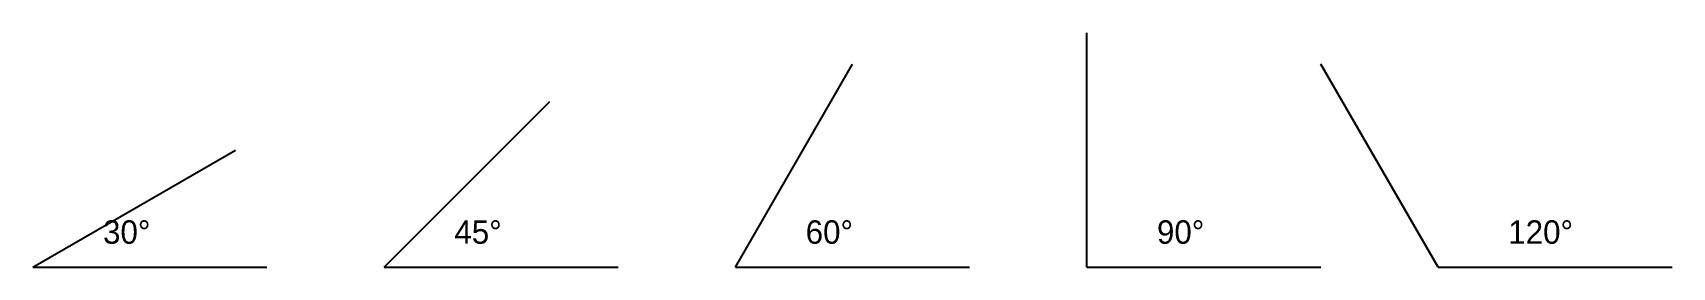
# Model space of a CAD drawing. Header units: metres. Extents: x 0 to 70, y 0 to 10.
import ezdxf

# ---------------------------------------------------------------- set-up
doc = ezdxf.new("R2010")
doc.units = ezdxf.units.M

msp = doc.modelspace()

# ---------------------------------------------------------------- linework, layer by layer
for p, q in [((45, 0), (45, 10)), ((30, 0), (35, 8.66)), ((60, 0), (55, 8.66)), ((15, 0), (22.071, 7.071)), ((0, 0), (8.66, 5)), ((0, 0), (10, 0)), ((15, 0), (25, 0)), ((30, 0), (40, 0)), ((45, 0), (55, 0)), ((60, 0), (70, 0))]:
    msp.add_line(p, q)

# ---------------------------------------------------------------- texts
for s, p in [('30°', (3, 1)), ('45°', (18, 1)), ('60°', (33, 1)), ('90°', (48, 1)), ('120°', (63, 1))]:
    msp.add_text(s, height=1).set_placement(p)

doc.saveas('drawing.dxf')
